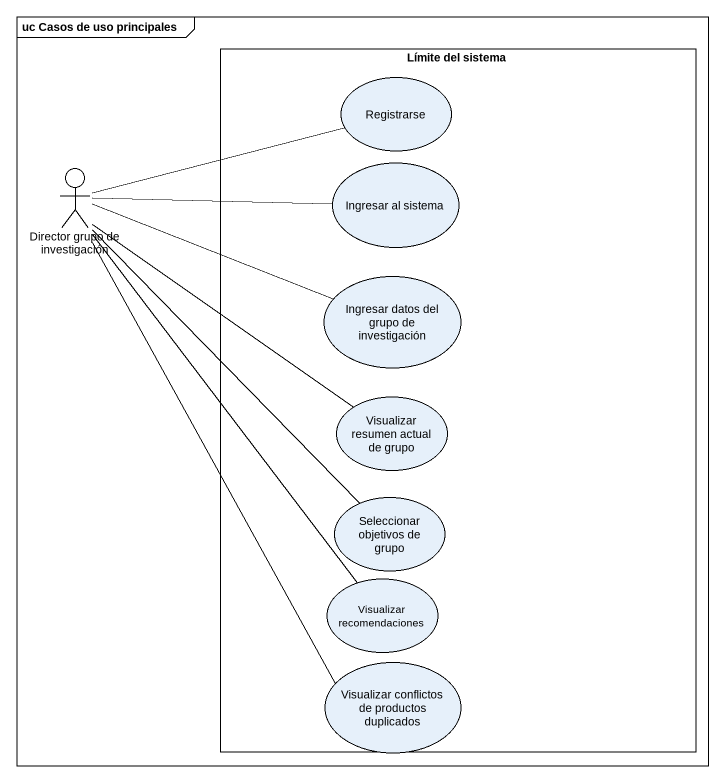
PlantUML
@startuml
mainframe uc Casos de uso principales
rectangle "Límite del sistema" as Límite_del_sistema {
  usecase Registrarse
  usecase "Ingresar al sistema" as Ingresar_al_sistema
  usecase "Ingresar datos del grupo de investigación" as Ingresar_datos_del_grupo_de
  usecase "Visualizar resumen actual de grupo" as Visualizar_resumen_actual
  usecase "Seleccionar objetivos de grupo" as Seleccionar_objetivos_de
  usecase "Visualizar recomendaciones" as Visualizar_recomendaciones
  usecase "Visualizar conflictos de productos duplicados" as Visualizar_conflictos_de
}
actor "Director grupo de investigación" as Director_grupo_de
Director_grupo_de -right- Registrarse
Director_grupo_de -right- Ingresar_al_sistema
Director_grupo_de -right- Ingresar_datos_del_grupo_de
Director_grupo_de -- Visualizar_resumen_actual
Director_grupo_de -- Seleccionar_objetivos_de
Director_grupo_de -- Visualizar_recomendaciones
Director_grupo_de -- Visualizar_conflictos_de
@enduml
